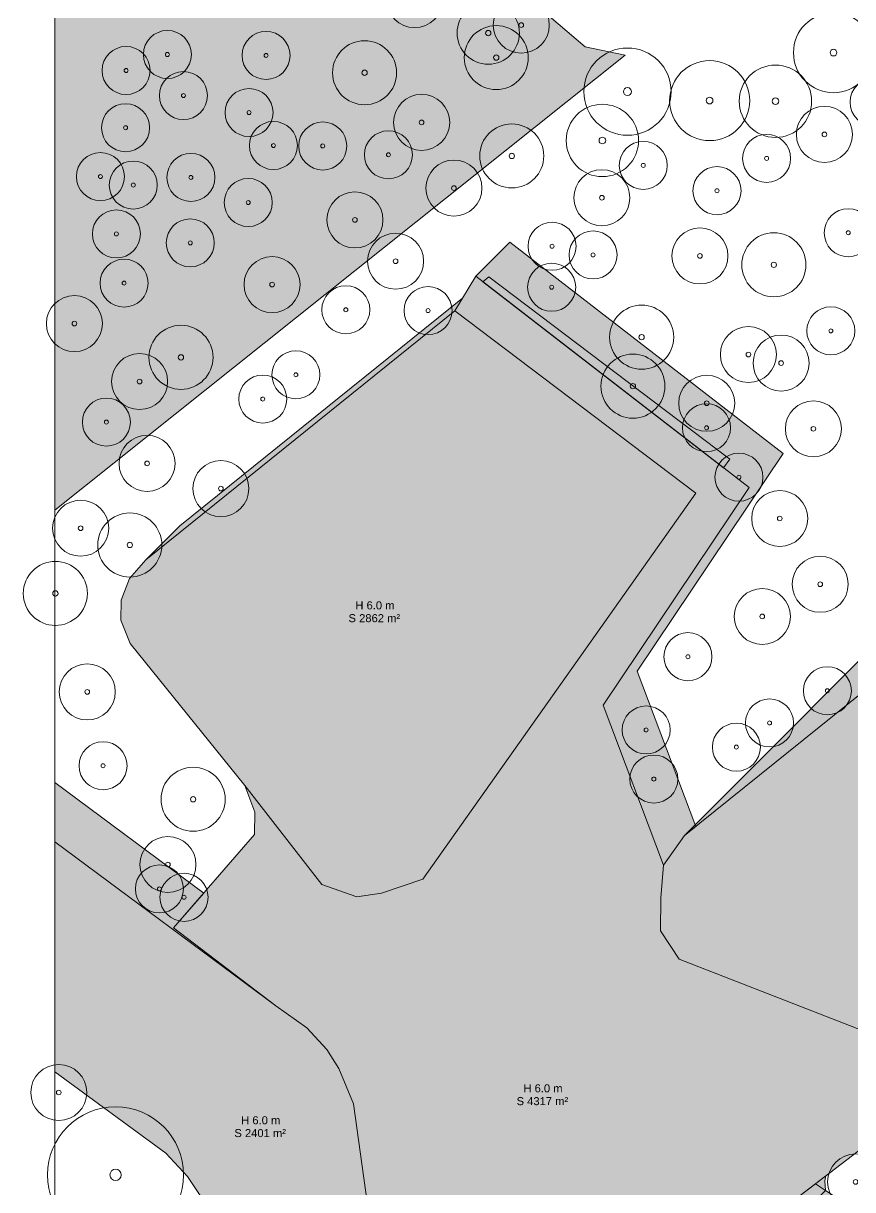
# Model space of a CAD drawing. Header units: metres. Extents: x -6 to 613, y -5 to 865.
# Drawn here: x -3.9 to 99.7, y 228 to 373.7 of the extents above; entities that cross this region are included whole.
import ezdxf

# ---------------------------------------------------------------- set-up
doc = ezdxf.new("R2010")
doc.units = ezdxf.units.M
doc.header["$MEASUREMENT"] = 0
for name, color, linetype, lineweight, true_color in [('TPX_BUILDING_AREAS_TEXT', 7, 'CONTINUOUS', 0, 0x000000), ('TPX_BUILDING_HEIGHTS_TEXT', 7, 'CONTINUOUS', 0, 0x000000), ('TPX_BUILDINGS', 7, 'CONTINUOUS', 0, 0x000000), ('TPX_BUILDINGS_HATCH', 7, 'CONTINUOUS', 0, 0xf0f0f0), ('TPX_BUILDINGS_SHADOWS_HATCH', 7, 'CONTINUOUS', 0, 0x000000), ('TPX_BUILDINGS_SHADOWS_OUTLINES', 7, 'CONTINUOUS', 0, 0x000000), ('TPX_FRAME_PROJECT', 7, 'CONTINUOUS', 0, 0x000000), ('TPX_VEGETATION_GREEN_SPACES', 7, 'CONTINUOUS', 0, 0x58ba48), ('TPX_VEGETATION_GREEN_SPACES_HATCH', 7, 'CONTINUOUS', 0, 0x58ba48), ('TPX_VEGETATION_TREES_INDIVIDUAL', 7, 'CONTINUOUS', 0, 0x136734)]:
    doc.layers.add(name, color=color, linetype=linetype, lineweight=lineweight, true_color=true_color)
doc.styles.add('TPX_TEXTE', font='arial.ttf')

# ---------------------------------------------------------------- blocks, each defined once
blk = doc.blocks.new('TREETR003_CR035')
at = {"layer": 'TPX_VEGETATION_TREES_INDIVIDUAL'}
for radius in [3.5, 0.292]:
    blk.add_circle((0, 0, 0.04), radius, dxfattribs=at)
blk = doc.blocks.new('TREETR004_CR045')
at = {"layer": 'TPX_VEGETATION_TREES_INDIVIDUAL'}
for radius in [4.52, 0.417]:
    blk.add_circle((0, 0, 0.04), radius, dxfattribs=at)
blk = doc.blocks.new('TREETR003_CR040')
at = {"layer": 'TPX_VEGETATION_TREES_INDIVIDUAL'}
for radius in [4, 0.333]:
    blk.add_circle((0, 0, 0.04), radius, dxfattribs=at)
blk = doc.blocks.new('TREETR005_CR055')
at = {"layer": 'TPX_VEGETATION_TREES_INDIVIDUAL'}
for radius in [5.45, 0.5]:
    blk.add_circle((0, 0, 0.04), radius, dxfattribs=at)
blk = doc.blocks.new('TREETR007_CR085')
at = {"layer": 'TPX_VEGETATION_TREES_INDIVIDUAL'}
for radius in [8.5, 0.708]:
    blk.add_circle((0, 0, 0.04), radius, dxfattribs=at)
blk = doc.blocks.new('TREETR003_CR030')
at = {"layer": 'TPX_VEGETATION_TREES_INDIVIDUAL'}
for radius in [3, 0.25]:
    blk.add_circle((0, 0, 0.04), radius, dxfattribs=at)
blk = doc.blocks.new('TREETR003_CR039')
at = {"layer": 'TPX_VEGETATION_TREES_INDIVIDUAL'}
for radius in [3.89, 0.333]:
    blk.add_circle((0, 0, 0.04), radius, dxfattribs=at)
blk = doc.blocks.new('TREETR004_CR050')
at = {"layer": 'TPX_VEGETATION_TREES_INDIVIDUAL'}
for radius in [5, 0.417]:
    blk.add_circle((0, 0, 0.04), radius, dxfattribs=at)

msp = doc.modelspace()

# ---------------------------------------------------------------- hatches: boundary and pattern name
at = {"layer": 'TPX_BUILDINGS_HATCH'}
for points in [[(24.96, 272.39), (14.84, 260.74), (27.61, 251), (31.49, 248.27), (34, 245.55), (35.5, 243.17), (37.32, 238.78), (44.19, 189.36), (49.61, 190.65), (57.59, 190.43), (56.35, 199.4), (57.4, 202.43), (59.46, 205.45), (81.88, 223.14), (84.24, 225.02), (87.3, 225.41), (90.34, 224.8), (92.05, 223.68), (91.96, 224.91), (92.22, 226.34), (93.11, 227.31), (113.6, 242.99), (78, 256.82), (75.67, 260.37), (75.71, 264.48), (76.04, 268.59), (68.51, 288.58), (86.75, 315.75), (52.59, 342.13), (49.99, 337.81), (80.07, 315.05), (45.97, 266.82), (40.81, 265.09), (37.73, 264.61), (33.38, 266.18), (23.74, 278.53), (24.99, 275.2), (24.96, 272.39)], [(8.3, 301.69), (8.27, 299.16), (9.43, 296.28), (23.74, 278.53), (33.38, 266.18), (37.73, 264.61), (40.81, 265.09), (45.97, 266.82), (80.07, 315.05), (49.99, 337.81), (11.4, 306.71), (9.34, 304.37), (8.3, 301.69)], [(75.71, 264.48), (75.67, 260.37), (78, 256.82), (113.6, 242.99), (120.6, 240.28), (124.14, 239.37), (128.27, 239.91), (131.54, 242.52), (133.34, 245.44), (133.37, 249.25), (124.37, 295.42), (122.93, 298.37), (120, 300.45), (117.05, 300.77), (112.31, 299.33), (78.66, 272.3), (76.04, 268.59), (75.71, 264.48)], [(0, 271.5), (0, 242.76), (13.89, 232.59), (16.57, 229.7), (18.66, 226.56), (19.39, 223.1), (27.84, 167.73), (28.81, 162.67), (31.31, 159.6), (42.42, 151.75), (44.28, 151.06), (46.48, 151.04), (48.36, 152.54), (48.72, 154.38), (48.67, 157.17), (44.19, 189.36), (37.32, 238.78), (35.5, 243.17), (34, 245.55), (31.49, 248.27), (27.61, 251), (0, 271.5)]]:
    msp.add_hatch(color=256, dxfattribs=at).paths.add_polyline_path(points)
at = {"layer": 'TPX_BUILDINGS_SHADOWS_HATCH'}
for points in [[(56.83, 346.38), (52.59, 342.13), (86.75, 315.75), (68.51, 288.58), (76.04, 268.59), (78.66, 272.3), (80.06, 273.42), (72.75, 292.82), (90.99, 319.99), (56.83, 346.38)], [(54.23, 342.05), (53.48, 341.45), (83.55, 318.22), (84.31, 319.29), (54.23, 342.05)], [(15.64, 310.96), (11.4, 306.71), (49.99, 337.81), (50.95, 339.41), (15.64, 310.96)], [(110.48, 304.12), (78.66, 272.3), (112.31, 299.33), (117.05, 300.77), (120, 300.45), (122.93, 298.37), (124.37, 295.42), (133.37, 249.25), (133.34, 245.44), (131.54, 242.52), (163.36, 274.34), (165.16, 277.26), (165.19, 281.07), (156.19, 327.24), (154.75, 330.19), (151.82, 332.27), (148.87, 332.59), (144.13, 331.15), (110.48, 304.12)], [(8.3, 301.69), (8.27, 299.16), (8.3, 301.69), (9.34, 304.37), (8.3, 301.69)], [(0, 278.9), (0, 271.5), (27.61, 251), (14.84, 260.74), (18.61, 265.08), (0, 278.9)], [(81.71, 138.19), (79.22, 134.46), (83.46, 138.71), (85.96, 142.43), (113.47, 210.55), (113.4, 213.69), (112.3, 216.58), (110, 218.93), (96.29, 227.92), (95.01, 228.77), (93.11, 227.31), (92.22, 226.34), (91.96, 224.91), (92.05, 223.68), (105.76, 214.69), (108.06, 212.34), (109.16, 209.45), (109.22, 206.31), (81.71, 138.19)], [(92.22, 226.34), (91.96, 224.91), (92.05, 223.68), (96.29, 227.92), (96.2, 229.15), (96.31, 229.77), (93.11, 227.31), (92.22, 226.34)]]:
    msp.add_hatch(color=256, dxfattribs=at).paths.add_polyline_path(points)
at = {"layer": 'TPX_VEGETATION_GREEN_SPACES_HATCH'}
msp.add_hatch(color=256, dxfattribs=at).paths.add_polyline_path([(0, 383.53), (0, 312.9), (71.27, 369.74), (66.24, 370.81), (48.82, 385.72), (41.51, 375.79), (27.22, 387.24), (0, 383.53)])

# ---------------------------------------------------------------- linework, layer by layer
at = {"layer": 'TPX_BUILDINGS', "elevation": 0.04}
msp.add_lwpolyline([(93.11, 227.31), (113.6, 242.99), (78, 256.82), (75.67, 260.37), (75.71, 264.48), (76.04, 268.59), (68.51, 288.58), (86.75, 315.75), (52.59, 342.13), (49.99, 337.81), (80.07, 315.05), (45.97, 266.82), (40.81, 265.09), (37.73, 264.61), (33.38, 266.18), (23.74, 278.53), (24.99, 275.2), (24.96, 272.39), (14.84, 260.74), (27.61, 251), (31.49, 248.27), (34, 245.55), (35.5, 243.17), (37.32, 238.78), (44.19, 189.36)], dxfattribs=at)
for points in [[(8.3, 301.69), (8.27, 299.16), (9.43, 296.28), (23.74, 278.53), (33.38, 266.18), (37.73, 264.61), (40.81, 265.09), (45.97, 266.82), (80.07, 315.05), (49.99, 337.81), (11.4, 306.71), (9.34, 304.37)], [(75.71, 264.48), (75.67, 260.37), (78, 256.82), (113.6, 242.99), (120.6, 240.28), (124.14, 239.37), (128.27, 239.91), (131.54, 242.52), (133.34, 245.44), (133.37, 249.25), (124.37, 295.42), (122.93, 298.37), (120, 300.45), (117.05, 300.77), (112.31, 299.33), (78.66, 272.3), (76.04, 268.59)], [(0, 271.5), (0, 242.76), (13.89, 232.59), (16.57, 229.7), (18.66, 226.56), (19.39, 223.1), (27.84, 167.73), (28.81, 162.67), (31.31, 159.6), (42.42, 151.75), (44.28, 151.06), (46.48, 151.04), (48.36, 152.54), (48.72, 154.38), (48.67, 157.17), (44.19, 189.36), (37.32, 238.78), (35.5, 243.17), (34, 245.55), (31.49, 248.27), (27.61, 251)]]:
    msp.add_lwpolyline(points, close=True, dxfattribs=at)
at = {"layer": 'TPX_BUILDINGS_SHADOWS_OUTLINES', "elevation": 0.04}
for points in [[(56.83, 346.38), (52.59, 342.13), (86.75, 315.75), (68.51, 288.58), (76.04, 268.59), (78.66, 272.3), (80.06, 273.42), (72.75, 292.82), (90.99, 319.99)], [(54.23, 342.05), (53.48, 341.45), (83.55, 318.22), (84.31, 319.29)], [(15.64, 310.96), (11.4, 306.71), (49.99, 337.81), (50.95, 339.41)], [(110.48, 304.12), (78.66, 272.3), (112.31, 299.33), (117.05, 300.77), (120, 300.45), (122.93, 298.37), (124.37, 295.42), (133.37, 249.25), (133.34, 245.44), (131.54, 242.52), (163.36, 274.34), (165.16, 277.26), (165.19, 281.07), (156.19, 327.24), (154.75, 330.19), (151.82, 332.27), (148.87, 332.59), (144.13, 331.15)], [(8.3, 301.69), (8.27, 299.16), (8.3, 301.69), (9.34, 304.37)], [(0, 278.9), (0, 271.5), (27.61, 251), (14.84, 260.74), (18.61, 265.08)], [(81.71, 138.19), (79.22, 134.46), (83.46, 138.71), (85.96, 142.43), (113.47, 210.55), (113.4, 213.69), (112.3, 216.58), (110, 218.93), (96.29, 227.92), (95.01, 228.77), (93.11, 227.31), (92.22, 226.34), (91.96, 224.91), (92.05, 223.68), (105.76, 214.69), (108.06, 212.34), (109.16, 209.45), (109.22, 206.31)], [(92.22, 226.34), (91.96, 224.91), (92.05, 223.68), (96.29, 227.92), (96.2, 229.15), (96.31, 229.77), (93.11, 227.31)]]:
    msp.add_lwpolyline(points, close=True, dxfattribs=at)
at = {"layer": 'TPX_FRAME_PROJECT', "elevation": 0}
msp.add_lwpolyline([(0, 0), (610.31, 0), (610.31, 859.87), (0, 859.87)], close=True, dxfattribs=at)
at = {"layer": 'TPX_VEGETATION_GREEN_SPACES', "elevation": 0}
msp.add_lwpolyline([(0, 383.53), (0, 312.9), (71.27, 369.74), (66.24, 370.81), (48.82, 385.72), (41.51, 375.79), (27.22, 387.24)], close=True, dxfattribs=at)

# ---------------------------------------------------------------- block references
at = {"layer": 'TPX_VEGETATION_TREES_INDIVIDUAL'}
for name, p in [('TREETR003_CR035', (44.95, 376.7, 0.04)), ('TREETR003_CR039', (54.15, 372.52, 0.04)), ('TREETR003_CR035', (58.27, 373.51, 0.04)), ('TREETR004_CR050', (97.27, 370.07, 0.04)), ('TREETR003_CR040', (55.15, 369.45, 0.04)), ('TREETR003_CR030', (14.07, 369.84, 0.04)), ('TREETR003_CR030', (26.4, 369.72, 0.04)), ('TREETR003_CR040', (38.7, 367.56, 0.04)), ('TREETR003_CR030', (8.92, 367.84, 0.04)), ('TREETR005_CR055', (71.54, 365.2, 0.04)), ('TREETR004_CR050', (81.8, 364.08, 0.04)), ('TREETR003_CR030', (16.08, 364.71, 0.04)), ('TREETR004_CR045', (90.02, 364, 0.04)), ('TREETR003_CR030', (102.34, 363.89, 0.04)), ('TREETR003_CR030', (24.27, 362.59, 0.04)), ('TREETR003_CR035', (45.83, 361.36, 0.04)), ('TREETR003_CR030', (8.85, 360.69, 0.04)), ('TREETR004_CR045', (68.4, 359.1, 0.04)), ('TREETR003_CR035', (96.14, 359.86, 0.04)), ('TREETR003_CR030', (27.32, 358.47, 0.04)), ('TREETR003_CR030', (33.48, 358.41, 0.04)), ('TREETR003_CR030', (41.68, 357.31, 0.04)), ('TREETR003_CR040', (57.09, 357.17, 0.04)), ('TREETR003_CR030', (88.92, 356.86, 0.04)), ('TREETR003_CR030', (73.51, 355.99, 0.04)), ('TREETR003_CR030', (5.71, 354.59, 0.04)), ('TREETR003_CR030', (17.01, 354.48, 0.04)), ('TREETR003_CR030', (9.81, 353.53, 0.04)), ('TREETR003_CR035', (49.86, 353.15, 0.04)), ('TREETR003_CR030', (82.72, 352.83, 0.04)), ('TREETR003_CR030', (24.17, 351.35, 0.04)), ('TREETR003_CR035', (68.34, 351.95, 0.04)), ('TREETR003_CR035', (37.5, 349.18, 0.04)), ('TREETR003_CR030', (7.7, 347.42, 0.04)), ('TREETR003_CR030', (99.11, 347.57, 0.04)), ('TREETR003_CR030', (16.93, 346.31, 0.04)), ('TREETR003_CR030', (62.12, 345.88, 0.04)), ('TREETR003_CR035', (42.58, 344.02, 0.04)), ('TREETR003_CR030', (67.24, 344.8, 0.04)), ('TREETR003_CR035', (80.59, 344.68, 0.04)), ('TREETR003_CR040', (89.82, 343.57, 0.04)), ('TREETR003_CR030', (8.67, 341.28, 0.04)), ('TREETR003_CR035', (27.15, 341.1, 0.04)), ('TREETR003_CR030', (62.07, 340.77, 0.04)), ('TREETR003_CR030', (36.36, 337.95, 0.04)), ('TREETR003_CR035', (2.46, 336.22, 0.04)), ('TREETR003_CR030', (46.63, 337.85, 0.04)), ('TREETR003_CR040', (73.31, 334.53, 0.04)), ('TREETR003_CR030', (96.94, 335.32, 0.04)), ('TREETR003_CR040', (15.77, 332.01, 0.04)), ('TREETR003_CR035', (86.64, 332.36, 0.04)), ('TREETR003_CR035', (90.73, 331.3, 0.04)), ('TREETR003_CR035', (10.6, 328.99, 0.04)), ('TREETR003_CR030', (30.12, 329.83, 0.04)), ('TREETR003_CR040', (72.22, 328.41, 0.04)), ('TREETR003_CR030', (25.99, 326.8, 0.04)), ('TREETR003_CR035', (81.44, 326.27, 0.04)), ('TREETR003_CR030', (6.45, 323.92, 0.04)), ('TREETR003_CR035', (94.76, 323.08, 0.04)), ('TREETR003_CR030', (81.41, 323.21, 0.04)), ('TREETR003_CR035', (11.53, 318.76, 0.04)), ('TREETR003_CR035', (20.75, 315.61, 0.04)), ('TREETR003_CR030', (85.46, 317.04, 0.04)), ('TREETR003_CR035', (90.55, 311.88, 0.04)), ('TREETR003_CR035', (3.24, 310.67, 0.04)), ('TREETR003_CR040', (9.38, 308.57, 0.04)), ('TREETR003_CR040', (0.08, 302.52, 0.04)), ('TREETR003_CR035', (95.61, 303.66, 0.04)), ('TREETR003_CR035', (88.38, 299.64, 0.04)), ('TREETR003_CR030', (79.09, 294.62, 0.04)), ('TREETR003_CR035', (4.07, 290.22, 0.04)), ('TREETR003_CR030', (96.51, 290.36, 0.04)), ('TREETR003_CR030', (89.28, 286.34, 0.04)), ('TREETR003_CR030', (73.87, 285.47, 0.04)), ('TREETR003_CR030', (85.14, 283.32, 0.04)), ('TREETR003_CR030', (6.04, 281, 0.04)), ('TREETR003_CR030', (74.83, 279.33, 0.04)), ('TREETR003_CR040', (17.29, 276.81, 0.04)), ('TREETR003_CR035', (14.14, 268.66, 0.04)), ('TREETR003_CR030', (13.08, 265.61, 0.04)), ('TREETR003_CR030', (16.15, 264.56, 0.04)), ('TREETR003_CR035', (0.51, 240.18, 0.04)), ('TREETR007_CR085', (7.6, 229.89, 0.04)), ('TREETR003_CR035', (100.03, 229.01, 0.04))]:
    msp.add_blockref(name, p, dxfattribs=at)

# ---------------------------------------------------------------- texts
at = {"layer": 'TPX_BUILDING_AREAS_TEXT', "style": 'TPX_TEXTE'}
for s, p in [('S 2862 m²', (36.7, 298.93, 0.05)), ('S 4317 m²', (57.69, 238.6, 0.05)), ('S 2401 m²', (22.44, 234.61, 0.05))]:
    msp.add_text(s, height=1, dxfattribs=at).set_placement(p)
at = {"layer": 'TPX_BUILDING_HEIGHTS_TEXT', "style": 'TPX_TEXTE'}
for p in [(37.55, 300.53, 0.05), (58.54, 240.2, 0.05), (23.29, 236.21, 0.05)]:
    msp.add_text('H 6.0 m', height=1, dxfattribs=at).set_placement(p)

doc.saveas('drawing.dxf')
